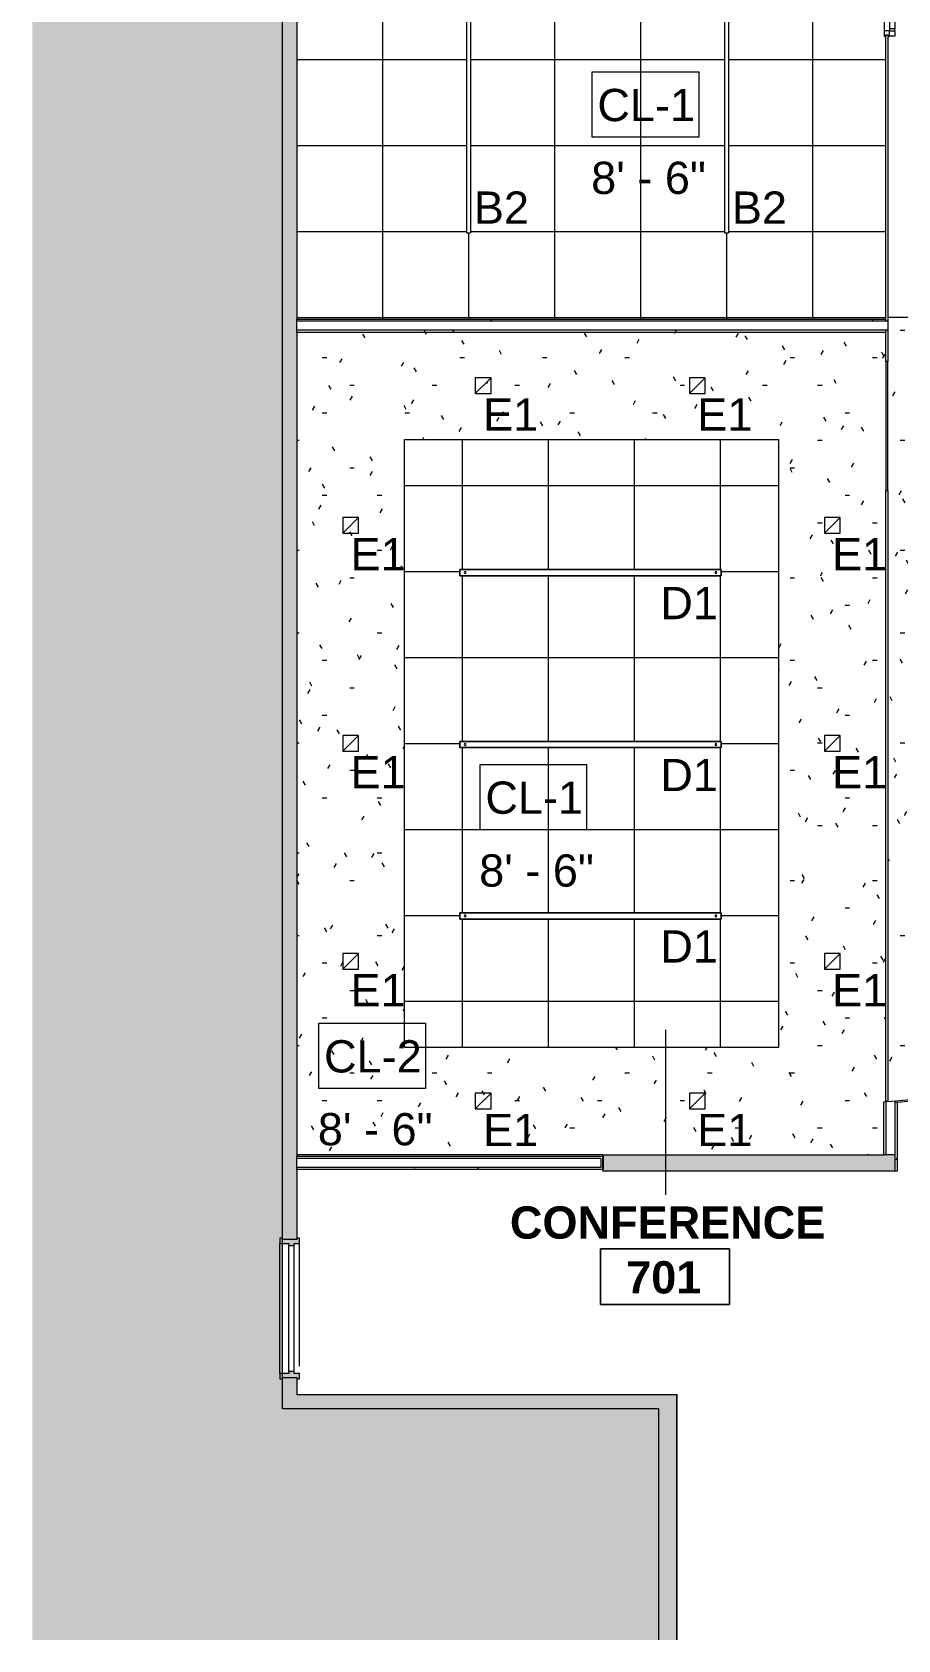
# Model space of a CAD drawing. Header units: inches. Extents: x 587 to 1284, y 1170 to 2052.
# Drawn here: x 587.2 to 828.8, y 1170.4 to 1619.2 of the extents above; entities that cross this region are included whole.
import ezdxf

# ---------------------------------------------------------------- set-up
doc = ezdxf.new("R2010")
doc.units = ezdxf.units.IN
doc.header["$MEASUREMENT"] = 0
for name, color, linetype, lineweight in [('A-AREA-IDEN', 2, 'Continuous', 9), ('A-CLNG', 13, 'Continuous', 13), ('A-CLNG-IDEN', 151, 'Continuous', 9), ('A-CLNG-PATT', 13, 'Continuous', 13), ('A-DETL', 90, 'Continuous', 9), ('A-DETL-GENF', 92, 'Continuous', 9), ('A-DOOR', 31, 'Continuous', 13), ('A-WALL', 113, 'Continuous', 13), ('A-WALL-PATT', 111, 'Continuous', 13), ('CORRIDOR', 7, 'Continuous', 9), ('E-LITE-EQPM', 33, 'Continuous', 9), ('E-LITE-EQPM-IDEN', 33, 'Continuous', 9), ('I-WALL', 2, 'Continuous', 13), ('Victor Bldg - 7th Floor_LINK_dwg', 8, 'Continuous', 9)]:
    doc.layers.add(name, color=color, linetype=linetype, lineweight=lineweight)
doc.styles.add('Arial', font='arial.ttf', dxfattribs={"height": 9})
doc.styles.add('Swis721 Lt BT', font='swissl.ttf', dxfattribs={"height": 9})
doc.styles.add('Swis721 Lt BT_B', font='', dxfattribs={"height": 9})
doc.styles.get('Swis721 Lt BT_B').set_extended_font_data('Swis721 Lt BT', bold=True)
pattern_1 = [(0, (0, 0), (30.72, 7.68), [1.267, -21.773, 1.267, -21.773, -122.88]), (0, (0, 0), (30.72, 7.68), [-46.08, 1.267, -44.813, 1.267, -21.773, -53.76]), (0, (0, 0), (30.72, 7.68), [-115.2, 1.267, -14.093, 1.267, -37.133]), (120, (11.52, 3.84), (-22.011075, 22.7643), [1.267, -21.773, 1.267, -21.773, -122.88]), (120, (11.52, 3.84), (-22.011075, 22.7643), [-46.08, 1.267, -44.813, 1.267, -21.773, -53.76]), (120, (11.52, 3.84), (-22.011075, 22.7643), [-115.2, 1.267, -14.093, 1.267, -37.133]), (240, (15.36, 19.2), (-8.708925, -30.4443), [1.267, -21.773, 1.267, -21.773, -122.88]), (240, (15.36, 19.2), (-8.708925, -30.4443), [-46.08, 1.267, -44.813, 1.267, -21.773, -53.76]), (240, (15.36, 19.2), (-8.708925, -30.4443), [-115.2, 1.267, -14.093, 1.267, -37.133])]

# ---------------------------------------------------------------- blocks, each defined once
blk = doc.blocks.new('Door - Single - Solid Door-6976403-REFLECTED CEILING PLAN')
at = {"layer": 'A-DOOR'}
h = blk.add_hatch(color=250, dxfattribs=at)
h.paths.add_polyline_path([(-15.63, 2.53), (-15.63, 1.91), (-15.26, 1.91), (-15.26, -2.09), (-15.63, -2.09), (-15.63, -2.84), (-14.13, -2.84), (-14.13, -1.34), (-13.63, -1.34), (-13.63, 0.16), (-14.13, 0.16), (-14.13, 2.66), (-15.63, 2.66)], flags=0)
h.paths.add_polyline_path([(21.62, -1.01), (21.62, -1.34), (22.12, -1.34), (22.12, -2.84), (23.62, -2.84), (23.62, -2.09), (23.24, -2.09), (23.24, 1.91), (23.62, 1.91), (23.62, 2.66), (22.12, 2.66), (22.12, 0.16), (21.62, 0.16)], flags=0)
at = {"layer": 'A-DOOR', "color": 8, "lineweight": 20}
for p, q in [((-14.13, 2.66), (-15.63, 2.66)), ((-15.63, 2.66), (-15.63, 1.91)), ((-14.13, 0.16), (-14.13, 2.66)), ((-13.63, 0.16), (-14.13, 0.16)), ((-13.63, -1.34), (-13.63, 0.16)), ((21.62, 0.16), (21.62, -1.34)), ((22.12, 0.16), (21.62, 0.16)), ((22.12, 2.66), (22.12, 0.16)), ((23.62, 2.66), (22.12, 2.66)), ((23.62, 1.91), (23.62, 2.66)), ((-15.63, -2.09), (-15.63, -2.84)), ((-15.63, -2.84), (-14.13, -2.84)), ((-14.13, -1.34), (-13.63, -1.34)), ((-14.13, -2.84), (-14.13, -1.34)), ((21.62, -1.34), (22.12, -1.34)), ((22.12, -1.34), (22.12, -2.84)), ((22.12, -2.84), (23.62, -2.84)), ((23.62, -2.84), (23.62, -2.09))]:
    blk.add_line(p, q, dxfattribs=at)
at = {"layer": 'A-DOOR', "lineweight": 9}
for p, q in [((-14.13, 2.66), (22.12, 2.66)), ((-13.63, 0.16), (21.62, 0.16)), ((-14.13, -2.84), (-14.01, -2.84)), ((-13.63, -1.34), (21.62, -1.34)), ((-12.06, -2.84), (22.12, -2.84))]:
    blk.add_line(p, q, dxfattribs=at)
blk = doc.blocks.new('Victor Bldg - 7th Floor_LINK_dwg-6972240-REFLECTED CEILING PLAN')
at = {"layer": 'CORRIDOR'}
blk.add_line((767.14, 1170.39), (767.14, 1238.77), dxfattribs=at)
blk = doc.blocks.new('Door - Single - Full Lite-7789768-REFLECTED CEILING PLAN')
at = {"layer": 'A-DOOR', "lineweight": 9}
for p, q in [((-15.63, 0.68), (-15.63, 2.14)), ((-15.63, 2.14), (-14.13, 2.14)), ((-14.13, 0.68), (-15.63, 0.68)), ((-15.63, 0.68), (-15.63, 0.16)), ((-14.13, 2.14), (-14.13, 0.68)), ((-13.63, 2.14), (-14.13, 2.14)), ((-14.13, 0.64), (-13.63, 0.64)), ((-14.13, -0.86), (-14.13, 0.64)), ((-13.63, 2.14), (21.62, 2.14)), ((-13.63, 0.64), (-13.63, 2.14)), ((-13.63, 0.64), (21.62, 0.64)), ((21.62, 2.14), (21.62, 0.64)), ((22.12, 2.14), (21.62, 2.14)), ((21.62, 0.64), (22.12, 0.64)), ((22.12, 2.14), (23.62, 2.14)), ((22.12, 0.68), (22.12, 2.14)), ((23.62, 0.68), (22.12, 0.68)), ((22.12, 0.64), (22.12, -0.86)), ((23.62, 2.14), (23.62, 0.68)), ((23.62, 0.16), (23.62, 0.68)), ((-15.63, -0.34), (-15.63, -0.86)), ((-15.63, -0.86), (-14.13, -0.86)), ((-14.13, -0.86), (-14.01, -0.86)), ((-12.63, -0.86), (22.12, -0.86)), ((22.12, -0.86), (23.62, -0.86)), ((23.62, -0.86), (23.62, -0.34))]:
    blk.add_line(p, q, dxfattribs=at)
blk = doc.blocks.new('L-Pendant-Axis-Sculpt-Direct_Indirect - SCDI-F-6-7638924-REFLECTED CEILING PLAN')
at = {"layer": 'A-DETL-GENF'}
for p, q in [((-36.5, -0.875), (-36.5, 0.875)), ((-36.5, 0.875), (36.5, 0.875)), ((36.5, 0.875), (-36.5, 0.875)), ((-36.5, 0.875), (-36.5, -0.875)), ((36.5, 0.875), (36.5, -0.875)), ((36.5, -0.875), (36.5, 0.875)), ((36.5, -0.875), (-36.5, -0.875)), ((-36.5, -0.875), (36.5, -0.875))]:
    blk.add_line(p, q, dxfattribs=at)
for centre in [(-35, 0), (35, 0)]:
    blk.add_circle(centre, 0.25, dxfattribs=at)
blk = doc.blocks.new('L-Recessed Square Downlight - 4_-4552743-REFLECTED CEILING PLAN')
at = {"layer": 'E-LITE-EQPM'}
for p, q in [((-2.1875, -2.1875), (-2.1875, 2.1875)), ((-2.1875, 2.1875), (2.1875, 2.1875)), ((-2.1875, 2.1875), (2.1875, -2.1875)), ((2.1875, 2.1875), (2.1875, -2.1875)), ((2.1875, -2.1875), (-2.1875, -2.1875))]:
    blk.add_line(p, q, dxfattribs=at)
blk = doc.blocks.new('Lighting fixture TBLS-HX-4-15-B-U-W - TBLS-HX-4-24 - 6_-7647319-REFLECTED CEILING PLAN')
at = {"layer": 'E-LITE-EQPM'}
for p, q in [((-0.5375, 23.675), (0.5375, 23.675)), ((-0.5375, 23.675), (-0.5375, -48.325)), ((-0.46875, 23.753125), (0.46875, 23.753125)), ((-0.46875, 23.753125), (-0.46875, 23.675)), ((0.46875, 23.675), (0.46875, 23.753125)), ((0.5375, -48.325), (0.5375, 23.675)), ((0.5375, -48.325), (-0.5375, -48.325))]:
    blk.add_line(p, q, dxfattribs=at)
blk = doc.blocks.new('Room Tag - Room Name and Number-3379422-REFLECTED CEILING PLAN')
at = {"layer": 'A-AREA-IDEN'}
for p, q in [((-0.1881, -0.1636), (-0.1881, -0.0018)), ((-0.1881, -0.0018), (0.1869, -0.0018)), ((0.1869, -0.0018), (-0.1881, -0.0018)), ((-0.1881, -0.0018), (-0.1881, -0.1636)), ((0.1869, -0.0018), (0.1869, -0.1636)), ((0.1869, -0.1636), (0.1869, -0.0018)), ((0.1869, -0.1636), (-0.1881, -0.1636)), ((-0.1881, -0.1636), (0.1869, -0.1636))]:
    blk.add_line(p, q, dxfattribs=at)

msp = doc.modelspace()

# ---------------------------------------------------------------- hatches: boundary and pattern name
at = {"layer": 'A-CLNG-PATT'}
h = msp.add_hatch(dxfattribs=at)
h.set_pattern_fill('FP_5', color=256, style=0, pattern_type=2)
h.set_pattern_definition([(180, (733.046, 1587.53), (3e-15, 24), []), (90, (733.046, 1587.53), (24, -1e-15), [])])
h.paths.add_polyline_path([(661.09, 1539.12), (825.5, 1539.12), (825.5, 1618.13), (824.98, 1618.13), (824.98, 1654.38), (788.98, 1654.38), (788.98, 1655.75), (824.98, 1655.75), (824.98, 1657.38), (825.5, 1657.38), (825.5, 1659.94), (661.09, 1659.94), (661.09, 1624.65)], flags=0)
h.paths.add_polyline_path([(780.51, 1563.21), (780.51, 1635.21), (781.58, 1635.21), (781.58, 1563.21)], flags=0)
h.paths.add_polyline_path([(709.58, 1563.21), (708.51, 1563.21), (708.51, 1635.21), (709.58, 1635.21), (709.58, 1564.32)], flags=0)
h = msp.add_hatch(dxfattribs=at)
h.set_pattern_fill('FP_12', color=256, style=0, pattern_type=2)
h.set_pattern_definition(pattern_1)
h.paths.add_polyline_path([(826, 1320.72), (976.1, 1333.88), (893.38, 1539.68), (826, 1539.68), (826, 1320.9)], flags=0)
h.paths.add_polyline_path([(928.73, 1367.63), (871, 1367.63), (871, 1370), (942.5, 1370), (942.5, 1367.63), (928.78, 1367.63)], flags=0)
h.paths.add_polyline_path([(853, 1373.5), (829, 1373.5), (829, 1397.5), (853, 1397.5)], flags=0)
h.paths.add_polyline_path([(864, 1434.5), (864, 1436.88), (911.5, 1436.88), (911.5, 1434.5)], flags=0)
h.paths.add_polyline_path([(846, 1496.13), (846, 1498.5), (893.5, 1498.5), (893.5, 1496.13)], flags=0)
h = msp.add_hatch(dxfattribs=at)
h.set_pattern_fill('FP_1', color=256, style=0, pattern_type=2)
h.set_pattern_definition(pattern_1)
h.paths.add_polyline_path([(661.09, 1305.78), (824.87, 1305.78), (824.87, 1320.63), (825.5, 1320.72), (825.5, 1535.38), (661.09, 1535.38), (661.09, 1397.52)], flags=0)
h.paths.add_polyline_path([(761.39, 1335.78), (691.09, 1335.78), (691.09, 1505.5), (795.5, 1505.5), (795.5, 1335.78)], flags=0)
h = msp.add_hatch(dxfattribs=at)
h.set_pattern_fill('FP_7', color=256, style=0, pattern_type=2)
h.set_pattern_definition([(270, (731.296, 1420.64), (-24, -1e-15), []), (180, (731.296, 1420.64), (3e-15, 24), [])])
h.paths.add_polyline_path([(795.5, 1335.78), (795.5, 1505.5), (691.09, 1505.5), (691.09, 1335.78), (779.55, 1335.78)], flags=0)
h.paths.add_polyline_path([(779.55, 1371.62), (706.55, 1371.62), (706.55, 1373.37), (779.55, 1373.37)], flags=0)
h.paths.add_polyline_path([(761.39, 1419.48), (706.55, 1419.48), (706.55, 1421.23), (779.55, 1421.23), (779.55, 1419.48)], flags=0)
h.paths.add_polyline_path([(779.55, 1467.48), (706.55, 1467.48), (706.55, 1469.23), (779.55, 1469.23)], flags=0)
at = {"layer": 'A-DETL-GENF'}
h = msp.add_hatch(color=9, dxfattribs=at)
h.paths.add_polyline_path([(670.25, 1170.39), (762.11, 1170.39), (762.11, 1234.9), (657.09, 1234.9), (657.09, 1243.27), (656.34, 1243.27), (656.34, 1244.77), (657.09, 1244.77), (657.07, 1281.02), (656.34, 1281.02), (656.34, 1282.52), (657.09, 1282.52), (657.09, 2035.5), (587.23, 2035.5), (587.23, 1170.39), (657.09, 1170.39)], flags=0)
h.paths.add_polyline_path([(1109.72, 1170.39), (1283.88, 1170.39), (1283.88, 1199), (1269.62, 1199), (1269.62, 1191.47), (1264.62, 1191.47), (1264.62, 1199), (1248, 1199), (1248, 1191.47), (1243, 1191.47), (1243, 1216), (1103, 1216), (1103, 1191.75), (1098, 1191.75), (1098, 1215.5), (1042, 1215.5), (1042, 1170.39), (1103, 1170.39)], flags=0)
h.paths.add_polyline_path([(838, 1170.39), (861.94, 1170.39), (861.94, 1234.5), (838, 1234.5), (838, 1228.5)], flags=0)
h.paths.add_polyline_path([(867.44, 1170.39), (1036, 1170.39), (1036, 1234.5), (867.44, 1234.5), (867.44, 1220.95)], flags=0)
h.paths.add_polyline_path([(1269.62, 1202.5), (1283.88, 1202.5), (1283.88, 1234.5), (1248, 1234.5), (1248, 1232), (1247.94, 1232), (1247.94, 1216), (1248, 1216), (1248, 1202.5), (1264.62, 1202.5)], flags=0)
h.paths.add_polyline_path([(1244.44, 1219.5), (1244.44, 1232), (1098, 1232), (1098, 1234.5), (1042, 1234.5), (1042, 1223.5), (1098.06, 1223.5), (1098.06, 1231.75), (1101.56, 1231.75), (1101.56, 1219.5), (1243, 1219.5)], flags=0)
h.paths.add_polyline_path([(1133.88, 1305.78), (1283.88, 1305.78), (1283.88, 1348.53), (1238.5, 1348.53), (1238.5, 1352.53), (1283.88, 1352.53), (1283.88, 1754), (1133, 1754), (1133, 1352.53), (1200, 1352.53), (1200, 1348.53), (1133, 1348.53), (1133, 1305.78), (1133.87, 1305.78)], flags=0)
h.paths.add_polyline_path([(1279, 1757.5), (1283.88, 1757.5), (1283.88, 2035.5), (1205, 2035.5), (1205, 1829.31), (1279, 1829.31), (1279, 1828.81), (1205, 1828.82), (1205, 1757.5), (1205.13, 1757.5)], flags=0)
at = {"layer": 'A-WALL-PATT', "lineweight": 9}
h = msp.add_hatch(color=7, dxfattribs=at)
h.paths.add_polyline_path([(661.09, 1234.9), (661.09, 1243.65), (657.09, 1243.65), (657.09, 1234.9), (660.87, 1234.9)], flags=0)
h.paths.add_polyline_path([(657.09, 1282.15), (661.09, 1282.15), (661.09, 2035.43), (657.09, 2035.43), (657.09, 1283.96)], flags=0)
h = msp.add_hatch(dxfattribs=at)
h.set_pattern_fill('FP_1', color=256, style=0, pattern_type=2)
h.set_pattern_definition(pattern_1)
h.paths.add_polyline_path([(804.93, 1538.5), (825.5, 1538.5), (825.5, 1539.12), (661.09, 1539.12), (661.09, 1538.5), (795.5, 1538.5)], flags=0)
h = msp.add_hatch(dxfattribs=at)
h.set_pattern_fill('FP_1', color=256, style=0, pattern_type=2)
h.set_pattern_definition(pattern_1)
h.paths.add_polyline_path([(717.85, 1535.38), (825.5, 1535.38), (825.5, 1536), (661.09, 1536), (661.09, 1535.38), (691.09, 1535.38)], flags=0)
h = msp.add_hatch(dxfattribs=at)
h.set_pattern_fill('FP_1', color=256, style=0, pattern_type=2)
h.set_pattern_definition(pattern_1)
h.paths.add_polyline_path([(824.87, 1305.78), (825.5, 1305.78), (825.5, 1320.68), (824.87, 1320.63), (824.87, 1306.41)], flags=0)
h = msp.add_hatch(dxfattribs=at)
h.set_pattern_fill('FP_1', color=256, style=0, pattern_type=2)
h.set_pattern_definition(pattern_1)
h.paths.add_polyline_path([(828, 1301.28), (828.62, 1301.28), (828.62, 1320.45), (828, 1320.4), (828, 1305.78)], flags=0)
h = msp.add_hatch(dxfattribs=at)
h.set_pattern_fill('FP_1', color=256, style=0, pattern_type=2)
h.set_pattern_definition(pattern_1)
h.paths.add_polyline_path([(691.09, 1301.66), (746.53, 1301.66), (746.53, 1302.28), (661.09, 1302.28), (661.09, 1301.66)], flags=0)
for points in [[(828, 1301.28), (828, 1305.78), (746.53, 1305.78), (746.53, 1301.28), (826, 1301.28)], [(687.3, 1234.9), (767.11, 1234.9), (767.11, 1238.9), (661.09, 1238.9), (661.09, 1234.9), (674.31, 1234.9)], [(767.11, 1170.39), (767.11, 1234.9), (762.11, 1234.9), (762.11, 1170.39)]]:
    msp.add_hatch(color=7, dxfattribs=at).paths.add_polyline_path(points, flags=0)

# ---------------------------------------------------------------- linework, layer by layer
at = {"layer": 'A-AREA-IDEN'}
msp.add_line((763.93, 1340.67), (763.93, 1294.65), dxfattribs=at)
at = {"layer": 'A-CLNG'}
for p, q in [((826, 1539.68), (893.38, 1539.68)), ((691.09, 1335.78), (691.09, 1505.5)), ((691.09, 1505.5), (795.5, 1505.5)), ((795.5, 1505.5), (795.5, 1335.78)), ((795.5, 1335.78), (691.09, 1335.78)), ((746.53, 1305.78), (661.09, 1305.78))]:
    msp.add_line(p, q, dxfattribs=at)
at = {"layer": 'A-CLNG-IDEN', "flags": 128}
for points in [[(743.47, 1608.12), (773.23, 1608.12), (773.23, 1589.88), (743.47, 1589.88)], [(712.21, 1414.76), (741.97, 1414.76), (741.97, 1396.53), (712.21, 1396.53)], [(667.19, 1342.54), (696.95, 1342.54), (696.95, 1324.31), (667.19, 1324.31)]]:
    msp.add_lwpolyline(points, close=True, dxfattribs=at)
at = {"layer": 'A-DETL'}
for p, q in [((657.09, 1234.9), (657.09, 2035.5)), ((762.11, 1234.9), (657.09, 1234.9)), ((762.11, 1170.39), (762.11, 1234.9))]:
    msp.add_line(p, q, dxfattribs=at)
at = {"layer": 'A-WALL', "color": 8, "lineweight": 20}
for p, q in [((657.09, 1282.15), (657.09, 2035.43)), ((661.09, 1659.94), (661.09, 1539.12)), ((661.09, 1535.38), (661.09, 1305.41)), ((661.09, 1301.66), (661.09, 1282.15)), ((746.53, 1301.28), (746.53, 1305.78)), ((746.53, 1305.78), (824.87, 1305.78)), ((828.62, 1305.78), (828.62, 1301.28)), ((828.62, 1301.28), (746.53, 1301.28)), ((661.09, 1282.15), (657.09, 1282.15)), ((657.09, 1234.9), (657.09, 1243.65)), ((657.09, 1243.65), (661.09, 1243.65)), ((661.09, 1243.65), (661.09, 1238.9)), ((661.09, 1238.9), (767.11, 1238.9)), ((767.11, 1238.9), (767.11, 1234.9)), ((762.11, 1234.9), (657.09, 1234.9))]:
    msp.add_line(p, q, dxfattribs=at)
at = {"layer": 'A-WALL'}
for p, q in [((661.09, 1535.38), (661.09, 1539.12)), ((826, 1538.5), (661.09, 1538.5)), ((826, 1536), (661.09, 1536)), ((825.5, 1538.5), (825.5, 1539.12)), ((825.5, 1536), (825.5, 1535.38)), ((826, 1320.72), (825.5, 1320.68)), ((825.5, 1320.68), (825.5, 1305.78)), ((828, 1320.9), (828, 1301.28)), ((828.62, 1320.45), (828, 1320.4)), ((661.09, 1301.66), (661.09, 1305.41)), ((745.97, 1304.78), (661.09, 1304.78)), ((745.97, 1302.28), (661.09, 1302.28)), ((745.97, 1304.78), (745.97, 1302.28)), ((828, 1305.78), (824.87, 1305.78))]:
    msp.add_line(p, q, dxfattribs=at)
at = {"layer": 'I-WALL'}
for p, q in [((825.5, 1539.12), (825.5, 1618.5)), ((825.5, 1618.5), (826, 1618.5)), ((826, 1618.5), (826, 1527.25)), ((661.09, 1539.12), (825.5, 1539.12)), ((825.5, 1535.38), (661.09, 1535.38)), ((825.5, 1527.25), (825.5, 1535.38)), ((826, 1527.25), (825.5, 1527.25)), ((825.5, 1320.68), (825.5, 1491.25)), ((825.5, 1491.25), (826, 1491.25)), ((826, 1491.25), (826, 1320.72)), ((826, 1320.72), (928.73, 1329.71)), ((928.78, 1329.21), (828.62, 1320.45)), ((824.87, 1320.63), (825.5, 1320.68)), ((824.87, 1305.78), (824.87, 1320.63)), ((828.62, 1320.45), (828.62, 1305.78)), ((661.09, 1305.41), (746.59, 1305.41)), ((746.59, 1301.66), (661.09, 1301.66)), ((746.59, 1305.41), (746.59, 1301.66))]:
    msp.add_line(p, q, dxfattribs=at)
at = {"layer": 'I-WALL', "lineweight": 9}
for p, q in [((825.5, 1527.25), (825.5, 1491.25)), ((826, 1491.25), (826, 1527.25))]:
    msp.add_line(p, q, dxfattribs=at)
at = {"layer": 'I-WALL', "color": 8, "lineweight": 20}
for p, q in [((762.11, 1170.39), (762.11, 1234.9)), ((767.11, 1234.9), (767.11, 1170.39))]:
    msp.add_line(p, q, dxfattribs=at)

# ---------------------------------------------------------------- block references
at = {"layer": 'A-AREA-IDEN', "xscale": 95.99999999999994, "yscale": 95.99999999999994, "zscale": 95.99999999999994}
msp.add_blockref('Room Tag - Room Name and Number-3379422-REFLECTED CEILING PLAN', (763.92, 1279.72), dxfattribs=at)
at = {"layer": 'A-DOOR'}
for name, p, rotation in [('Door - Single - Full Lite-7789768-REFLECTED CEILING PLAN', (825.84, 1641.74), 269.9999999999999), ('Door - Single - Solid Door-6976403-REFLECTED CEILING PLAN', (659, 1258.9), 89.99999999999991)]:
    msp.add_blockref(name, p, dxfattribs=dict(at, rotation=rotation))
at = {"layer": 'E-LITE-EQPM', "extrusion": (0, 0, -1)}
for name, p in [('Lighting fixture TBLS-HX-4-15-B-U-W - TBLS-HX-4-24 - 6_-7647319-REFLECTED CEILING PLAN', (-709.05, 1611.53)), ('Lighting fixture TBLS-HX-4-15-B-U-W - TBLS-HX-4-24 - 6_-7647319-REFLECTED CEILING PLAN', (-781.05, 1611.53)), ('L-Recessed Square Downlight - 4_-4552743-REFLECTED CEILING PLAN', (-713.09, 1520.5)), ('L-Recessed Square Downlight - 4_-4552743-REFLECTED CEILING PLAN', (-772.88, 1520.5)), ('L-Recessed Square Downlight - 4_-4552743-REFLECTED CEILING PLAN', (-676.09, 1481.5)), ('L-Recessed Square Downlight - 4_-4552743-REFLECTED CEILING PLAN', (-810.5, 1481.5)), ('L-Recessed Square Downlight - 4_-4552743-REFLECTED CEILING PLAN', (-676.09, 1420.64)), ('L-Recessed Square Downlight - 4_-4552743-REFLECTED CEILING PLAN', (-810.5, 1420.64)), ('L-Recessed Square Downlight - 4_-4552743-REFLECTED CEILING PLAN', (-676.09, 1359.78)), ('L-Recessed Square Downlight - 4_-4552743-REFLECTED CEILING PLAN', (-810.5, 1359.78)), ('L-Recessed Square Downlight - 4_-4552743-REFLECTED CEILING PLAN', (-713.09, 1320.78)), ('L-Recessed Square Downlight - 4_-4552743-REFLECTED CEILING PLAN', (-772.88, 1320.78))]:
    msp.add_blockref(name, p, dxfattribs=at)
at = {"layer": 'E-LITE-EQPM', "extrusion": (0, 0, -1), "rotation": 180}
for p in [(-743.05, 1468.35), (-743.05, 1420.35), (-743.05, 1372.49)]:
    msp.add_blockref('L-Pendant-Axis-Sculpt-Direct_Indirect - SCDI-F-6-7638924-REFLECTED CEILING PLAN', p, dxfattribs=at)
at = {"layer": 'Victor Bldg - 7th Floor_LINK_dwg', "color": 7}
msp.add_blockref('Victor Bldg - 7th Floor_LINK_dwg-6972240-REFLECTED CEILING PLAN', (0, 0), dxfattribs=at)

# ---------------------------------------------------------------- texts
at = {"layer": 'A-AREA-IDEN', "char_height": 9, "attachment_point": 1, "style": 'Swis721 Lt BT_B'}
for s, insert, width in [('CONFERENCE', (720.56, 1291.4), 104.838), ('701', (753, 1276.1), 25.452)]:
    msp.add_mtext(s, dxfattribs=dict(at, insert=insert, width=width))
at = {"layer": 'A-CLNG-IDEN', "char_height": 9, "attachment_point": 1, "style": 'Swis721 Lt BT'}
for s, insert, width in [('CL-1', (744.97, 1603.37), 32.118), ('8\' - 6"', (743.23, 1583.04), 36.36), ('CL-1', (713.71, 1410.01), 32.118), ('8\' - 6"', (711.97, 1389.68), 36.36), ('CL-2', (668.69, 1337.79), 32.118), ('8\' - 6"', (666.95, 1317.46), 36.36)]:
    msp.add_mtext(s, dxfattribs=dict(at, insert=insert, width=width))
at = {"layer": 'E-LITE-EQPM-IDEN', "char_height": 9, "attachment_point": 1, "style": 'Arial'}
for s, insert, width in [('B2', (710.5, 1574.73), 18.786), ('B2', (782.5, 1574.73), 18.786), ('E1', (713.06, 1516.96), 18.786), ('E1', (772.84, 1516.96), 18.786), ('E1', (676.06, 1477.96), 18.786), ('E1', (810.47, 1477.96), 18.786), ('D1', (762.53, 1464.33), 19.695), ('E1', (676.06, 1417.1), 18.786), ('D1', (762.53, 1416.33), 19.695), ('E1', (810.47, 1417.1), 18.786), ('D1', (762.53, 1368.47), 19.695), ('E1', (676.06, 1356.24), 18.786), ('E1', (810.47, 1356.24), 18.786), ('E1', (713.06, 1317.24), 18.786), ('E1', (772.84, 1317.24), 18.786)]:
    msp.add_mtext(s, dxfattribs=dict(at, insert=insert, width=width))

doc.saveas('drawing.dxf')
